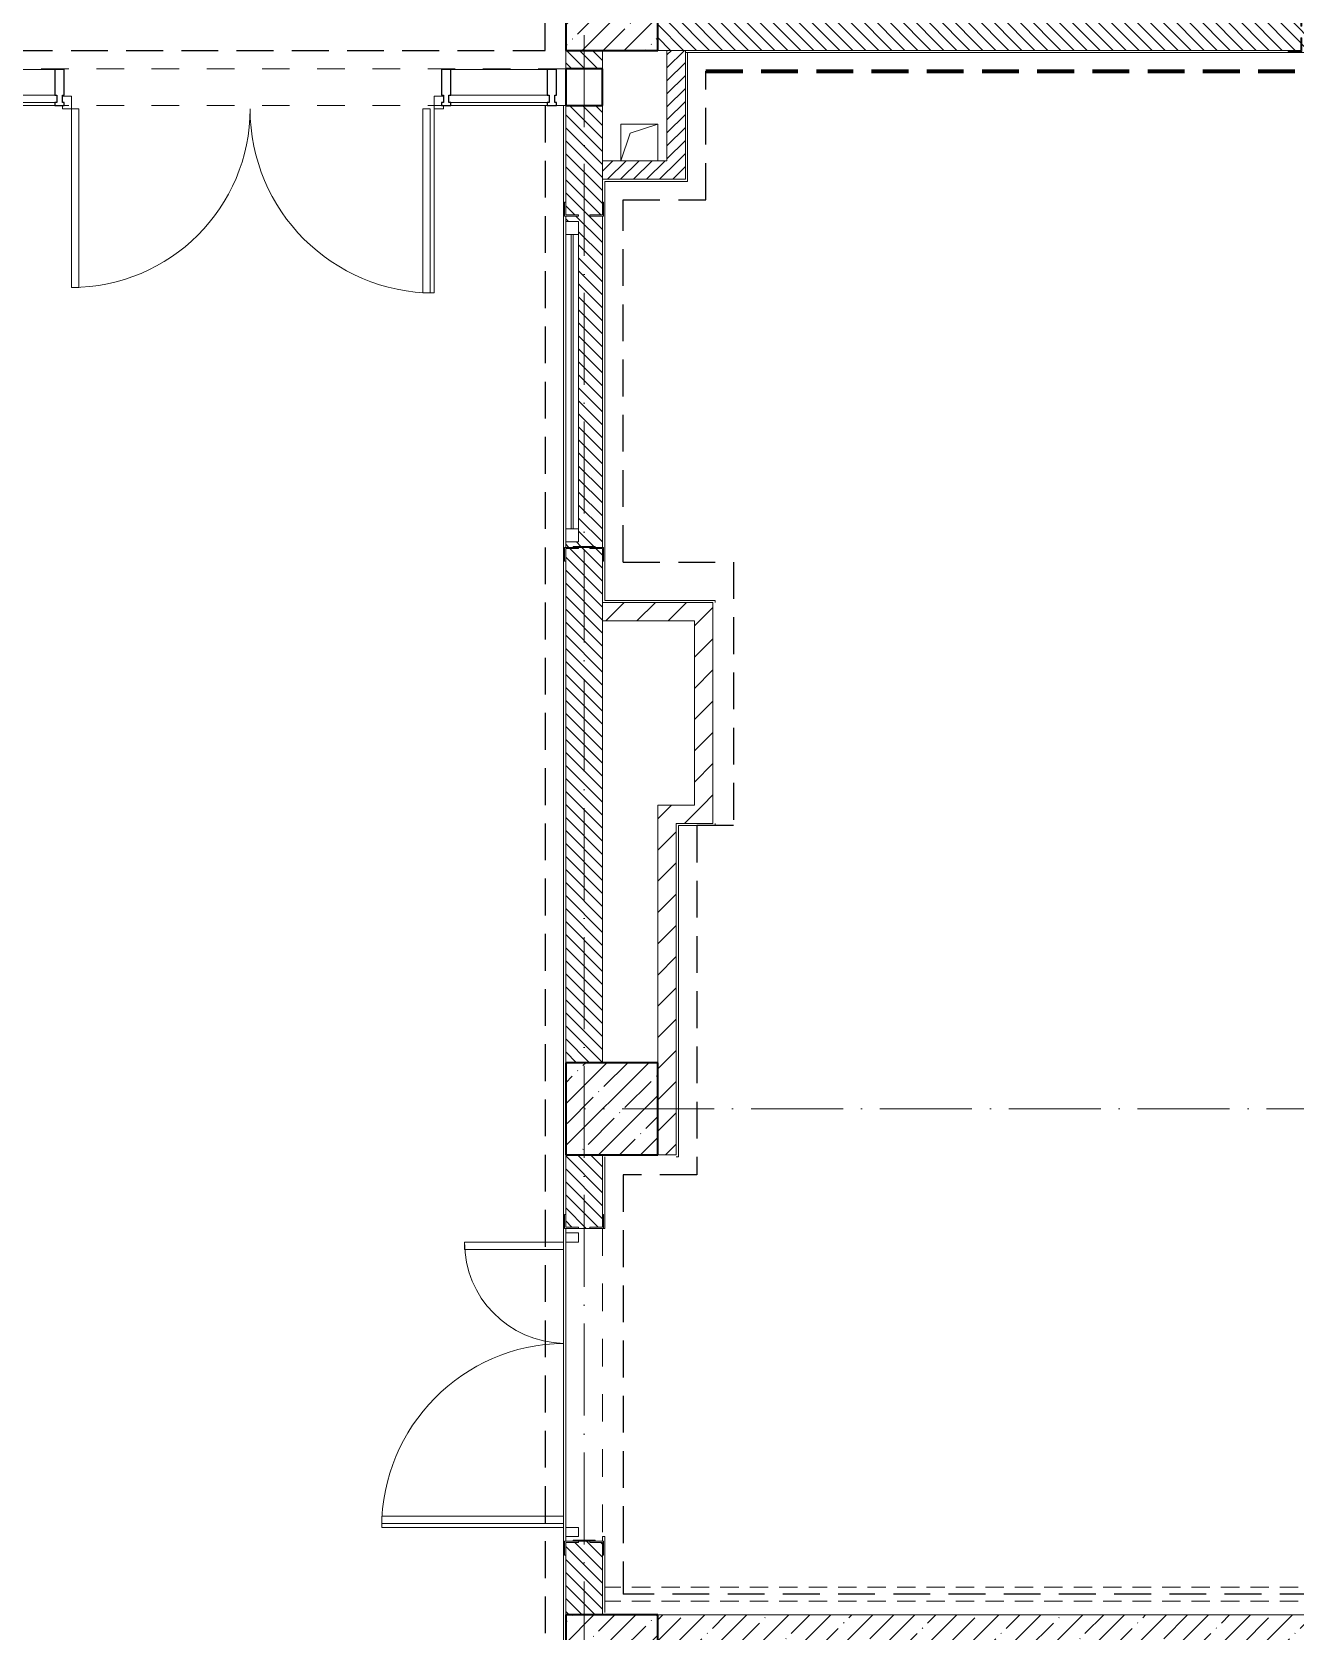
# Model space of a CAD drawing. Header units: millimetres. Extents: x -213536 to 1564669, y -45299 to 942238.
# Drawn here: x -117917 to -111055, y 126295 to 134983 of the extents above; entities that cross this region are included whole.
import ezdxf

# ---------------------------------------------------------------- set-up
doc = ezdxf.new("R2010")
doc.units = ezdxf.units.MM
for name, pattern in [('01 Штриховая _2 мм_', [300, 200, -100]), ('200_ШТРИХ_ш1п0_6_', [160, 100, -60]), ('50_200_ШТРИХ_1Т_ш5_п1_п1_', [700, 500, -100, 0, -100]), ('Штрих короткий', [300, 150, -150]), ('Штриховая _2 мм - 1 мм_', [300, 200, -100])]:
    doc.linetypes.add(name, pattern=pattern)
for name, color, linetype, lineweight in [('0-1', 7, 'Continuous', 5), ('0-2', 7, 'Continuous', 9), ('Двери', 7, 'Continuous', 9), ('Импосты витража', 7, 'Continuous', 9), ('Импосты витража-1', 7, 'Continuous', 25), ('Каркас_Импост', 7, 'Continuous', 13), ('Каркас_Импост-1', 7, 'Continuous', 9), ('Линии-1', 7, '200_ШТРИХ_ш1п0_6_', 9), ('Несущие колонны', 7, 'Continuous', 9), ('Несущие колонны-1', 7, 'Continuous', 35), ('Обобщенные модели', 7, 'Continuous', 9), ('Общие ребра', 7, 'Continuous', 9), ('Оси-2', 7, '50_200_ШТРИХ_1Т_ш5_п1_п1_', 9), ('Остекление-1', 7, 'Continuous', 9), ('Перемычка-1', 7, 'Штрих короткий', 9), ('Стены-1', 7, 'Continuous', 13), ('Штриховка разреза-1', 7, 'Continuous', 9), ('Элементы узлов', 7, 'Continuous', 9)]:
    doc.layers.add(name, color=color, linetype=linetype, lineweight=lineweight)
doc.layers.add('СТ-1_1', color=7, linetype='Штриховая _2 мм - 1 мм_', lineweight=90, true_color=0x888888)
doc.layers.add('СТ-1_13', color=7, linetype='01 Штриховая _2 мм_', lineweight=90, true_color=0xd5d3c7)
doc.layers.get('0-2').off()
pattern_1 = [(135, (0, 0), (-35.35534, -35.35534), [])]
pattern_2 = [(45, (0, 0), (-35.35534, 35.35534), [])]
pattern_3 = [(45, (0, 0), (-84.85281, 84.85281), [])]

# ---------------------------------------------------------------- blocks, each defined once
blk = doc.blocks.new('BSC_Колонна _Прямоугольная - 500х500-V24-АИ2_02_План отделки стен 2-го этажа _Часть 2_')
at = {"layer": 'Несущие колонны'}
h = blk.add_hatch(dxfattribs=at)
h.set_pattern_fill('FP_32', color=256, style=0, pattern_type=2)
h.set_pattern_definition([(45, (-95850, -18150), (-114.04925, 114.04925), []), (45, (-95735.95, -18150), (-114.04925, 114.04925), [201.613, -40.323, 3.353, -36.97])])
h.paths.add_polyline_path([(-250, -250), (250, -250), (250, 250), (-250, 250)], flags=0)
at = {"layer": 'Несущие колонны-1'}
for p, q in [((250, 250), (-250, 250)), ((-250, 250), (-250, -250)), ((250, -250), (250, 250)), ((-250, -250), (250, -250))]:
    blk.add_line(p, q, dxfattribs=at)
blk = doc.blocks.new('BSC_Колонна _Прямоугольная - 500х500-V26-АИ2_02_План отделки стен 2-го этажа _Часть 2_')
at = {"layer": 'Несущие колонны'}
h = blk.add_hatch(dxfattribs=at)
h.set_pattern_fill('FP_34', color=256, style=0, pattern_type=2)
h.set_pattern_definition([(45, (-95850, -27150), (-114.04925, 114.04925), []), (45, (-95735.95, -27150), (-114.04925, 114.04925), [201.613, -40.323, 3.353, -36.97])])
h.paths.add_polyline_path([(-250, -250), (250, -250), (250, 250), (-250, 250), (-250, 140)], flags=0)
at = {"layer": 'Несущие колонны-1'}
for p, q in [((250, 250), (-250, 250)), ((-250, 250), (-250, -250)), ((250, -250), (250, 250)), ((-250, -250), (250, -250))]:
    blk.add_line(p, q, dxfattribs=at)
blk = doc.blocks.new('BSC_Колонна _Прямоугольная - 500х500-V32-АИ2_02_План отделки стен 2-го этажа _Часть 2_')
at = {"layer": 'Несущие колонны'}
h = blk.add_hatch(dxfattribs=at)
h.set_pattern_fill('FP_40', color=256, style=0, pattern_type=2)
h.set_pattern_definition([(45, (-95850, -21150), (-114.04925, 114.04925), []), (45, (-95735.95, -21150), (-114.04925, 114.04925), [201.613, -40.323, 3.353, -36.97])])
h.paths.add_polyline_path([(-250, -250), (250, -250), (250, 250), (-250, 250)], flags=0)
at = {"layer": 'Несущие колонны-1'}
for p, q in [((250, 250), (-250, 250)), ((-250, 250), (-250, -250)), ((250, -250), (250, 250)), ((-250, -250), (250, -250))]:
    blk.add_line(p, q, dxfattribs=at)
blk = doc.blocks.new('Проем_Дверь_Прямоугольный - 1700х2400h_дверные проемы-28448549-АИ2_02_План отделки стен 2-го этажа _Часть 2_')
at = {"layer": 'Перемычка-1'}
for p, q in [((850, 100), (-850, 100)), ((850, -100), (-850, -100))]:
    blk.add_line(p, q, dxfattribs=at)
blk = doc.blocks.new('120_Окно_СКБ_1Ст - 120_Окно_СКБ_1Ст_классы 1800x800_E30-28444839-АИ2_02_План отделки стен 2-го этажа _Часть 2_')
at = {"layer": 'Каркас_Импост'}
for p, q in [((-870, 30), (-870, 100)), ((-870, 100), (-800, 100)), ((-800, 100), (-800, 30)), ((800, 30), (800, 100)), ((800, 100), (870, 100)), ((870, 100), (870, 30)), ((-800, 30), (-870, 30)), ((870, 30), (800, 30))]:
    blk.add_line(p, q, dxfattribs=at)
at = {"layer": 'Каркас_Импост-1'}
for p, q in [((870, 100), (-870, 100)), ((-870, 30), (870, 30))]:
    blk.add_line(p, q, dxfattribs=at)
at = {"layer": 'Остекление-1'}
for p, q in [((800, 70), (-800, 70)), ((800, 60), (-800, 60))]:
    blk.add_line(p, q, dxfattribs=at)
blk = doc.blocks.new('Дверь_Витражная_СКБ_2Ст2 - ДВВ_ДАО_СОШ_Классы-26508392-АИ2_02_План отделки стен 2-го этажа _Часть 2_')
at = {"layer": 'Двери'}
for p, q in [((-775, 1035), (-775, 47)), ((775, 585), (775, 47))]:
    blk.add_line(p, q, dxfattribs=at)
for centre, radius, start, end in [((-775, 35), 1000, 0.68952, 90), ((775, 35), 550, 90, 178.74354)]:
    blk.add_arc(centre, radius, start, end, dxfattribs=at)
at = {"layer": 'Элементы узлов'}
for p, q in [((-713, 1035), (-753, 1035)), ((-753, 1035), (-753, 47)), ((-713, 47), (-713, 1035)), ((775, 585), (735, 585)), ((735, 585), (735, 47)), ((775, 47), (775, 585)), ((-825, 35), (-825, -35)), ((-825, 35), (-825, -35)), ((-775, -35), (-775, 35)), ((-775, -35), (-775, 35)), ((775, -35), (775, 35)), ((775, 35), (775, -35)), ((825, 35), (825, -35)), ((825, -35), (825, 35)), ((-825, -35), (-775, -35)), ((-825, -35), (-775, -35)), ((825, -35), (775, -35)), ((775, -35), (825, -35))]:
    blk.add_line(p, q, dxfattribs=at)
blk = doc.blocks.new('Дверь_Витражная_СКБ_2Ст2 - ДВВ_ДАО_СОШ_Коридор_отсек-35586415-АИ2_02_План отделки стен 2-го этажа _Часть 2_')
at = {"layer": 'Двери'}
for p, q in [((-985, -1005), (-985, -35)), ((985, -1035), (985, -35))]:
    blk.add_line(p, q, dxfattribs=at)
for centre, radius, start, end in [((-985, -35), 970, 270, 0), ((985, -35), 1000, 180, 270)]:
    blk.add_arc(centre, radius, start, end, dxfattribs=at)
at = {"layer": 'Элементы узлов'}
for p, q in [((-1035, 35), (-985, 35)), ((-985, 35), (-1035, 35)), ((-985, 35), (-985, -35)), ((-985, -35), (-985, 35)), ((1035, 35), (985, 35)), ((985, 35), (985, -35)), ((1035, 35), (985, 35)), ((985, 35), (985, -35)), ((-1035, -35), (-1035, -17)), ((-1035, -17), (-1035, -35)), ((-985, -35), (-1035, -35)), ((-1035, -35), (-985, -35)), ((-945, -35), (-985, -35)), ((-985, -35), (-985, -1005)), ((-945, -1005), (-945, -35)), ((923, -35), (923, -1035)), ((963, -35), (923, -35)), ((963, -1035), (963, -35)), ((985, -35), (1035, -35)), ((985, -35), (1035, -35)), ((1035, -35), (1035, -17)), ((1035, -35), (1035, -17)), ((-985, -1005), (-945, -1005)), ((923, -1035), (963, -1035))]:
    blk.add_line(p, q, dxfattribs=at)
blk = doc.blocks.new('PNS_Панель прямоугольная2 - Нр_Стекло - 40мм-28950807-АИ2_02_План отделки стен 2-го этажа _Часть 2_')
at = {"layer": 'Остекление-1'}
for p, q in [((-262.5, 40), (262.5, 40)), ((-272.5, 0), (272.5, 0)), ((262.5, 0), (-262.5, 0))]:
    blk.add_line(p, q, dxfattribs=at)
blk = doc.blocks.new('Прямоугольный импост - Импост структурный с накладкой - 180мм-26944798-АИ2_02_План отделки стен 2-го этажа _Часть 2_')
at = {"layer": 'Импосты витража-1'}
for p, q in [((-25, 0), (-25, 17)), ((-25, 17), (25, 17)), ((-15, 0), (-25, 0)), ((-15, -40), (-15, 0)), ((25, 0), (15, 0)), ((15, 0), (15, -40)), ((25, 17), (25, 0)), ((-25, -180), (-25, -40)), ((-25, -40), (-15, -40)), ((15, -40), (25, -40)), ((25, -40), (25, -180)), ((25, -180), (-25, -180))]:
    blk.add_line(p, q, dxfattribs=at)
blk = doc.blocks.new('Прямоугольный импост - Импост структурный с накладкой - 180мм-27489099-АИ2_02_План отделки стен 2-го этажа _Часть 2_')
at = {"layer": 'Импосты витража'}
for p, q in [((95500, 26797), (94975, 26797)), ((95500, 26600), (94975, 26600))]:
    blk.add_line(p, q, dxfattribs=at)
blk = doc.blocks.new('Прямоугольный импост - Импост структурный с накладкой - 180мм-26943387-АИ2_02_План отделки стен 2-го этажа _Часть 2_')
at = {"layer": 'Импосты витража-1'}
for p, q in [((-25, 0), (-25, 17)), ((-25, 17), (25, 17)), ((-15, 0), (-25, 0)), ((-15, -40), (-15, 0)), ((25, 0), (15, 0)), ((15, 0), (15, -40)), ((25, 17), (25, 0)), ((-25, -180), (-25, -40)), ((-25, -40), (-15, -40)), ((15, -40), (25, -40)), ((25, -40), (25, -180)), ((25, -180), (-25, -180))]:
    blk.add_line(p, q, dxfattribs=at)
blk = doc.blocks.new('Фахверк_СКБ_Уголок - 200_3960-28268576-АИ2_02_План отделки стен 2-го этажа _Часть 2_')
at = {"layer": 'Обобщенные модели'}
for p, q in [((200, 156), (125, 156)), ((125, 156), (125, 81)), ((131, 81), (131, 150)), ((131, 150), (200, 150)), ((200, 150), (200, 156)), ((125, 81), (131, 81)), ((131, 19), (125, 19)), ((125, 19), (125, -56)), ((131, -50), (131, 19)), ((125, -56), (200, -56)), ((200, -50), (131, -50)), ((200, -56), (200, -50))]:
    blk.add_line(p, q, dxfattribs=at)
blk = doc.blocks.new('154_Стойка_СКБ_Уголок - СМ-2480_200-28346303-АИ2_02_План отделки стен 2-го этажа _Часть 2_')
at = {"layer": 'Обобщенные модели'}
for p, q in [((125, 156), (125, 81)), ((200, 156), (125, 156)), ((131, 81), (131, 150)), ((131, 150), (200, 150)), ((200, 150), (200, 156)), ((125, 81), (131, 81)), ((131, 19), (125, 19)), ((125, 19), (125, -56)), ((131, -50), (131, 19)), ((125, -56), (200, -56)), ((200, -50), (131, -50)), ((200, -56), (200, -50))]:
    blk.add_line(p, q, dxfattribs=at)
blk = doc.blocks.new('Стойка_Влож_Полоса боковая - Полоса-28213942-АИ2_02_План отделки стен 2-го этажа _Часть 2_')
at = {"layer": 'Обобщенные модели'}
for p, q in [((-5, 60), (0, 60)), ((-5, -60), (-5, 60)), ((0, 31), (0, -31)), ((0, -60), (-5, -60))]:
    blk.add_line(p, q, dxfattribs=at)
blk = doc.blocks.new('Фахверк_СКБ_Уголок - 200_3550-28267367-АИ2_02_План отделки стен 2-го этажа _Часть 2_')
at = {"layer": 'Обобщенные модели'}
for p, q in [((200, 156), (125, 156)), ((125, 156), (125, 81)), ((131, 81), (131, 150)), ((131, 150), (200, 150)), ((200, 150), (200, 156)), ((125, 81), (131, 81)), ((131, 19), (125, 19)), ((125, 19), (125, -56)), ((131, -50), (131, 19)), ((125, -56), (200, -56)), ((200, -50), (131, -50)), ((200, -56), (200, -50))]:
    blk.add_line(p, q, dxfattribs=at)
blk = doc.blocks.new('AR_Отверстие прямоугольное _в плите_ - AR_Отверстие прямоугольное _в плите_-30458127-АИ2_02_План отделки стен 2-го этажа _Часть 2_')
at = {"layer": 'Обобщенные модели'}
for p, q in [((100, 100), (-100, 100)), ((-100, 100), (-100, -100)), ((-50, 50), (100, 100)), ((100, -100), (100, 100)), ((-100, -100), (-50, 50))]:
    blk.add_line(p, q, dxfattribs=at)
blk = doc.blocks.new('BSC_Колонна _Прямоугольная1 - 200х200 _металл_-35201446-АИ2_02_План отделки стен 2-го этажа _Часть 2_')
at = {"layer": 'Несущие колонны-1'}
for p, q in [((100, 100), (-100, 100)), ((-100, 100), (-100, -100)), ((100, -100), (100, 100)), ((-100, -100), (100, -100))]:
    blk.add_line(p, q, dxfattribs=at)
blk = doc.blocks.new('Проем_Дверь_Прямоугольный - 3400х2800h_витражные проемы-35271956-АИ2_02_План отделки стен 2-го этажа _Часть 2_')
at = {"layer": 'Перемычка-1'}
for p, q in [((1700, 100), (-1700, 100)), ((1700, -100), (-1700, -100))]:
    blk.add_line(p, q, dxfattribs=at)
blk = doc.blocks.new('0125-Р-ОО-Ш2-АР-о_23_10_2024_rvt-1-АИ2_02_План отделки стен 2-го этажа _Часть 2_')
at = {"layer": 'Штриховка разреза-1'}
h = blk.add_hatch(dxfattribs=at)
h.set_pattern_fill('FP_2', color=256, style=0, pattern_type=2)
h.set_pattern_definition(pattern_1)
h.paths.add_polyline_path([(103100, 26900), (103100, 27100), (99600, 27100), (99600, 27031), (99594, 27031), (99594, 27100), (96100, 27100), (96100, 26900), (99594, 26900), (99594, 26969), (99600, 26969), (99600, 26900), (102202.1, 26900)], flags=0)
h = blk.add_hatch(dxfattribs=at)
h.set_pattern_fill('FP_2', color=256, style=0, pattern_type=2)
h.set_pattern_definition(pattern_1)
h.paths.add_polyline_path([(95800, 21400), (95800, 24194), (95731, 24194), (95731, 24200), (95669, 24200), (95669, 24194), (95600, 24194), (95600, 21400)], flags=0)
h.paths.add_polyline_path([(95600, 24200), (95640, 24200), (95640, 24205), (95760, 24205), (95760, 24200), (95800, 24200), (95800, 26000), (95731, 26000), (95731, 26006), (95800, 26006), (95800, 26600), (95600, 26600), (95600, 26006), (95669, 26006), (95669, 26000), (95600, 26000), (95600, 25970), (95670, 25970), (95670, 24230), (95600, 24230)], flags=0)
h.paths.add_polyline_path([(95678.2, 26800), (95800, 26800), (95800, 26900), (95600, 26900), (95600, 26800), (95670, 26800)], flags=0)
h = blk.add_hatch(dxfattribs=at)
h.set_pattern_fill('FP_92', color=256, style=0, pattern_type=2)
h.set_pattern_definition(pattern_2)
h.paths.add_polyline_path([(96250, 26300), (96250, 26900), (96150, 26900), (96150, 26300)], flags=0)
h = blk.add_hatch(dxfattribs=at)
h.set_pattern_fill('FP_92', color=256, style=0, pattern_type=2)
h.set_pattern_definition(pattern_2)
h.paths.add_polyline_path([(95800, 26200), (96250, 26200), (96250, 26300), (95800, 26300)], flags=0)
h = blk.add_hatch(dxfattribs=at)
h.set_pattern_fill('FP_3', color=256, style=0, pattern_type=2)
h.set_pattern_definition(pattern_3)
h.paths.add_polyline_path([(96300, 23800), (96400, 23800), (96400, 23900), (95800, 23900), (95800, 23800)], flags=0)
h = blk.add_hatch(dxfattribs=at)
h.set_pattern_fill('FP_3', color=256, style=0, pattern_type=2)
h.set_pattern_definition(pattern_3)
h.paths.add_polyline_path([(96400, 22800), (96400, 23800), (96300, 23800), (96300, 22800)], flags=0)
h = blk.add_hatch(dxfattribs=at)
h.set_pattern_fill('FP_3', color=256, style=0, pattern_type=2)
h.set_pattern_definition(pattern_3)
h.paths.add_polyline_path([(96400, 22700), (96400, 22800), (96100, 22800), (96100, 22700), (96200, 22700)], flags=0)
h = blk.add_hatch(dxfattribs=at)
h.set_pattern_fill('FP_3', color=256, style=0, pattern_type=2)
h.set_pattern_definition(pattern_3)
h.paths.add_polyline_path([(96200, 20900), (96200, 22700), (96100, 22700), (96100, 20900)], flags=0)
h = blk.add_hatch(dxfattribs=at)
h.set_pattern_fill('FP_2', color=256, style=0, pattern_type=2)
h.set_pattern_definition(pattern_1)
h.paths.add_polyline_path([(95640, 18400), (95800, 18400), (95800, 18794), (95731, 18794), (95731, 18800), (95669, 18800), (95669, 18794), (95600, 18794), (95600, 18400)], flags=0)
h.paths.add_polyline_path([(95669, 20500), (95731, 20500), (95731, 20506), (95800, 20506), (95800, 20900), (95600, 20900), (95600, 20506), (95669, 20506)], flags=0)
h = blk.add_hatch(dxfattribs=at)
h.set_pattern_fill('FP_1', color=256, style=0, pattern_type=2)
h.set_pattern_definition([(45, (0, 0), (-114.04925, 114.04925), []), (45, (114.05, 0), (-114.04925, 114.04925), [201.612, -40.322, 3.353, -36.97])])
h.paths.add_polyline_path([(103100, 18150), (103100, 18400), (96100, 18400), (96100, 18150), (102202.1, 18150)], flags=0)
at = {"layer": 'Линии-1'}
for p, q in [((103100, 18550), (95812, 18550)), ((103100, 18475), (95812, 18475))]:
    blk.add_line(p, q, dxfattribs=at)
at = {"layer": 'Стены-1'}
for p, q in [((95600, 26900), (95600, 26800)), ((95800, 26800), (95800, 26900)), ((96100, 26900), (99525, 26900)), ((96150, 26900), (96150, 26300)), ((96250, 26900), (96150, 26900)), ((96250, 26300), (96250, 26900)), ((95600, 26600), (95600, 26075)), ((95800, 26075), (95800, 26600)), ((96150, 26300), (95800, 26300)), ((95800, 26300), (95800, 26200)), ((96250, 26200), (96250, 26300)), ((95800, 26200), (96250, 26200)), ((95600, 26000), (95600, 25970)), ((95800, 24200), (95800, 26000)), ((95600, 24230), (95600, 24200)), ((95600, 24125), (95600, 21400)), ((95800, 21400), (95800, 24125)), ((96400, 23900), (95800, 23900)), ((95800, 23900), (95800, 23800)), ((96400, 23800), (96400, 23900)), ((95800, 23800), (96300, 23800)), ((96300, 23800), (96300, 22800)), ((96400, 22800), (96400, 23800)), ((96300, 22800), (96100, 22800)), ((96100, 22800), (96100, 22700)), ((96400, 22700), (96400, 22800)), ((96100, 22700), (96100, 21400)), ((96200, 22700), (96400, 22700)), ((96200, 20900), (96200, 22700)), ((95600, 20900), (95600, 20575)), ((95800, 20575), (95800, 20900)), ((96100, 20900), (96200, 20900)), ((95669, 20500), (95731, 20500)), ((95600, 18725), (95600, 18400)), ((95800, 18400), (95800, 18725)), ((103100, 18400), (96100, 18400))]:
    blk.add_line(p, q, dxfattribs=at)
at = {"layer": '0-2'}
for name, p in [('BSC_Колонна _Прямоугольная - 500х500-V26-АИ2_02_План отделки стен 2-го этажа _Часть 2_', (95850, 27150)), ('Проем_Дверь_Прямоугольный - 3400х2800h_витражные проемы-35271956-АИ2_02_План отделки стен 2-го этажа _Часть 2_', (93900, 26700)), ('Прямоугольный импост - Импост структурный с накладкой - 180мм-27489099-АИ2_02_План отделки стен 2-го этажа _Часть 2_', (-2675, 0)), ('Прямоугольный импост - Импост структурный с накладкой - 180мм-27489099-АИ2_02_План отделки стен 2-го этажа _Часть 2_', (0, 0)), ('PNS_Панель прямоугольная2 - Нр_Стекло - 40мм-28950807-АИ2_02_План отделки стен 2-го этажа _Часть 2_', (92562.5, 26617)), ('Дверь_Витражная_СКБ_2Ст2 - ДВВ_ДАО_СОШ_Коридор_отсек-35586415-АИ2_02_План отделки стен 2-го этажа _Часть 2_', (93900, 26617)), ('PNS_Панель прямоугольная2 - Нр_Стекло - 40мм-28950807-АИ2_02_План отделки стен 2-го этажа _Часть 2_', (95237.5, 26617)), ('AR_Отверстие прямоугольное _в плите_ - AR_Отверстие прямоугольное _в плите_-30458127-АИ2_02_План отделки стен 2-го этажа _Часть 2_', (96000, 26400)), ('BSC_Колонна _Прямоугольная - 500х500-V32-АИ2_02_План отделки стен 2-го этажа _Часть 2_', (95850, 21150)), ('BSC_Колонна _Прямоугольная - 500х500-V24-АИ2_02_План отделки стен 2-го этажа _Часть 2_', (95850, 18150))]:
    blk.add_blockref(name, p, dxfattribs=at)
for name, p, rotation in [('Фахверк_СКБ_Уголок - 200_3550-28267367-АИ2_02_План отделки стен 2-го этажа _Часть 2_', (99725, 27050), 180), ('BSC_Колонна _Прямоугольная1 - 200х200 _металл_-35201446-АИ2_02_План отделки стен 2-го этажа _Часть 2_', (95700, 26700), 270.0000000000001), ('Фахверк_СКБ_Уголок - 200_3960-28268576-АИ2_02_План отделки стен 2-го этажа _Часть 2_', (95750, 25875), 89.9999999999999), ('120_Окно_СКБ_1Ст - 120_Окно_СКБ_1Ст_классы 1800x800_E30-28444839-АИ2_02_План отделки стен 2-го этажа _Часть 2_', (95700, 25100), 89.9999999999999), ('154_Стойка_СКБ_Уголок - СМ-2480_200-28346303-АИ2_02_План отделки стен 2-го этажа _Часть 2_', (95650, 24325), 269.9999999999999), ('Стойка_Влож_Полоса боковая - Полоса-28213942-АИ2_02_План отделки стен 2-го этажа _Часть 2_', (95700, 24200), 269.9999999999999), ('Фахверк_СКБ_Уголок - 200_3960-28268576-АИ2_02_План отделки стен 2-го этажа _Часть 2_', (95750, 20375), 89.9999999999999), ('Дверь_Витражная_СКБ_2Ст2 - ДВВ_ДАО_СОШ_Классы-26508392-АИ2_02_План отделки стен 2-го этажа _Часть 2_', (95635, 19650), 89.9999999999978), ('Проем_Дверь_Прямоугольный - 1700х2400h_дверные проемы-28448549-АИ2_02_План отделки стен 2-го этажа _Часть 2_', (95700, 19650), 89.9999999999999), ('154_Стойка_СКБ_Уголок - СМ-2480_200-28346303-АИ2_02_План отделки стен 2-го этажа _Часть 2_', (95650, 18925), 269.9999999999999), ('Стойка_Влож_Полоса боковая - Полоса-28213942-АИ2_02_План отделки стен 2-го этажа _Часть 2_', (95700, 18800), 269.9999999999999)]:
    blk.add_blockref(name, p, dxfattribs=dict(at, rotation=rotation))
at = {"layer": '0-2', "extrusion": (0, 0, -1), "rotation": 180}
for name, p in [('Прямоугольный импост - Импост структурный с накладкой - 180мм-26944798-АИ2_02_План отделки стен 2-го этажа _Часть 2_', (-92850, 26617)), ('Прямоугольный импост - Импост структурный с накладкой - 180мм-26944798-АИ2_02_План отделки стен 2-го этажа _Часть 2_', (-94950, 26617)), ('Прямоугольный импост - Импост структурный с накладкой - 180мм-26943387-АИ2_02_План отделки стен 2-го этажа _Часть 2_', (-95525, 26617))]:
    blk.add_blockref(name, p, dxfattribs=at)
blk = doc.blocks.new('Оси1')
at = {"layer": 'Оси-2'}
for p, q in [((301945.6, 210594.5), (301945.6, 264395.4)), ((312453.9, 233965.2), (301945.6, 233965.2))]:
    blk.add_line(p, q, dxfattribs=at)

msp = doc.modelspace()

# ---------------------------------------------------------------- linework, layer by layer
at = {"layer": 'Общие ребра'}
msp.add_line((-114355, 134870.8), (-114367, 134870.8), dxfattribs=at)
at = {"layer": 'СТ-1_1', "lineweight": 25}
for p, q in [((-115129, 134882.8), (-115129, 151770.8)), ((-118305, 134882.8), (-115129, 134882.8)), ((-114255, 134070.8), (-114255, 134770.8)), ((-115129, 134582.8), (-115129, 108494.8)), ((-114705, 134070.8), (-114255, 134070.8)), ((-114705, 132102.8), (-114705, 134070.8)), ((-114705, 132102.8), (-114105, 132102.8)), ((-114105, 132102.8), (-114105, 130670.8)), ((-114105, 130670.8), (-114305, 130670.8)), ((-114305, 130670.8), (-114305, 128772.8)), ((-114305, 128772.8), (-114705, 128772.8)), ((-114705, 128772.8), (-114705, 126494.8)), ((-107637, 126494.8), (-114705, 126494.8))]:
    msp.add_line(p, q, dxfattribs=at)
at = {"layer": 'СТ-1_13'}
msp.add_line((-114255, 134770.8), (-107629, 134770.8), dxfattribs=at)
at = {"layer": 'Стены-1'}
for p, q in [((-111092, 134882.8), (-114367, 134882.8)), ((-114367, 134882.8), (-114367, 134182.8)), ((-114355, 134870.8), (-107517, 134870.8)), ((-114355, 134170.8), (-114355, 134870.8)), ((-115029, 134582.8), (-115029, 119482.8)), ((-115017, 134582.8), (-115029, 134582.8)), ((-115017, 134057.8), (-115017, 134582.8)), ((-114367, 134182.8), (-114817, 134182.8)), ((-114817, 134182.8), (-114817, 134057.8)), ((-114805, 134170.8), (-114355, 134170.8)), ((-114805, 131894.8), (-114805, 134170.8)), ((-115017, 133952.8), (-115017, 133982.8)), ((-114817, 133982.8), (-114817, 132182.8)), ((-115017, 132182.8), (-115017, 132212.8)), ((-115017, 129382.8), (-115017, 132107.8)), ((-114817, 132107.8), (-114817, 131882.8)), ((-114817, 131882.8), (-114217, 131882.8)), ((-114205, 131894.8), (-114805, 131894.8)), ((-114205, 131882.8), (-114205, 131894.8)), ((-114217, 130682.8), (-114417, 130682.8)), ((-114417, 130682.8), (-114417, 128882.8)), ((-114405, 130670.8), (-114205, 130670.8)), ((-114405, 128870.8), (-114405, 130670.8)), ((-114205, 130670.8), (-114205, 130682.8)), ((-115017, 128557.8), (-115017, 128882.8)), ((-114817, 128870.8), (-114817, 128557.8)), ((-114805, 128482.8), (-114805, 128870.8)), ((-114417, 128870.8), (-114405, 128870.8)), ((-115017, 126782.8), (-115017, 128482.8)), ((-114811, 128482.8), (-114805, 128482.8)), ((-114817, 126807.8), (-114817, 126782.8)), ((-114805, 126807.8), (-114817, 126807.8)), ((-114805, 126394.8), (-114805, 126807.8)), ((-115017, 126382.8), (-115017, 126707.8)), ((-114817, 126707.8), (-114817, 126382.8))]:
    msp.add_line(p, q, dxfattribs=at)

# ---------------------------------------------------------------- block references
at = {"color": 2, "lineweight": 30}
msp.add_blockref('Оси1', (-416862.6, -104832.4), dxfattribs=at)
at = {"layer": '0-1'}
msp.add_blockref('0125-Р-ОО-Ш2-АР-о_23_10_2024_rvt-1-АИ2_02_План отделки стен 2-го этажа _Часть 2_', (-210617, 107982.8), dxfattribs=at)

doc.saveas('drawing.dxf')
